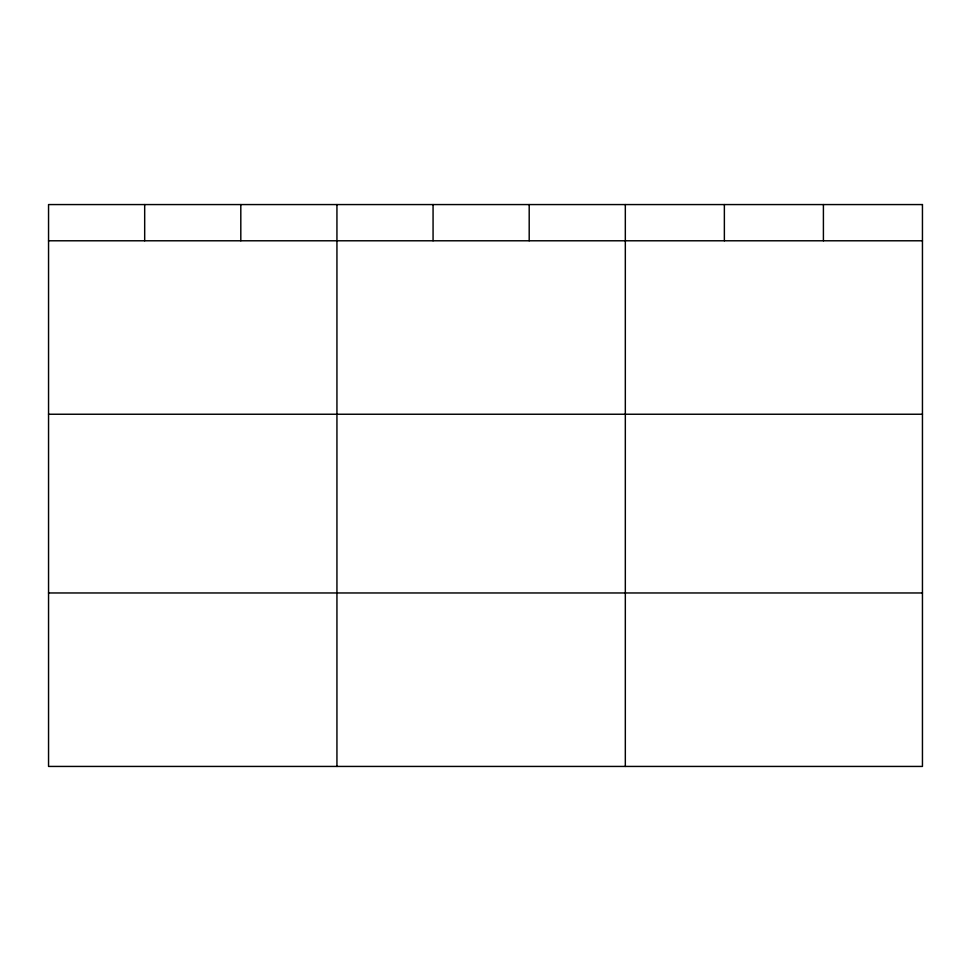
<?xml version="1.0" encoding="UTF-8"?>
<svg xmlns="http://www.w3.org/2000/svg" width="971" height="971" viewBox="0 0 971 971"><rect width="100%" height="100%" fill="white"/><g stroke="black" fill="none" stroke-linecap="round" stroke-linejoin="round"><path stroke-width="1.46" d="M48.55 240.784L922.45 240.784M48.55 414.241L922.45 414.241M48.55 592.965L922.45 592.965M823.408 204.565L823.408 240.784M724.366 204.565L724.366 240.784M625.324 204.565L625.324 766.435M529.195 204.565L529.195 240.784M433.066 204.565L433.066 240.784M336.937 204.565L336.937 766.435M240.808 204.565L240.808 240.784M144.679 204.565L144.679 240.784M922.45 204.565L48.55 204.565L48.55 766.435L922.45 766.435L922.45 204.565"/></g></svg>
